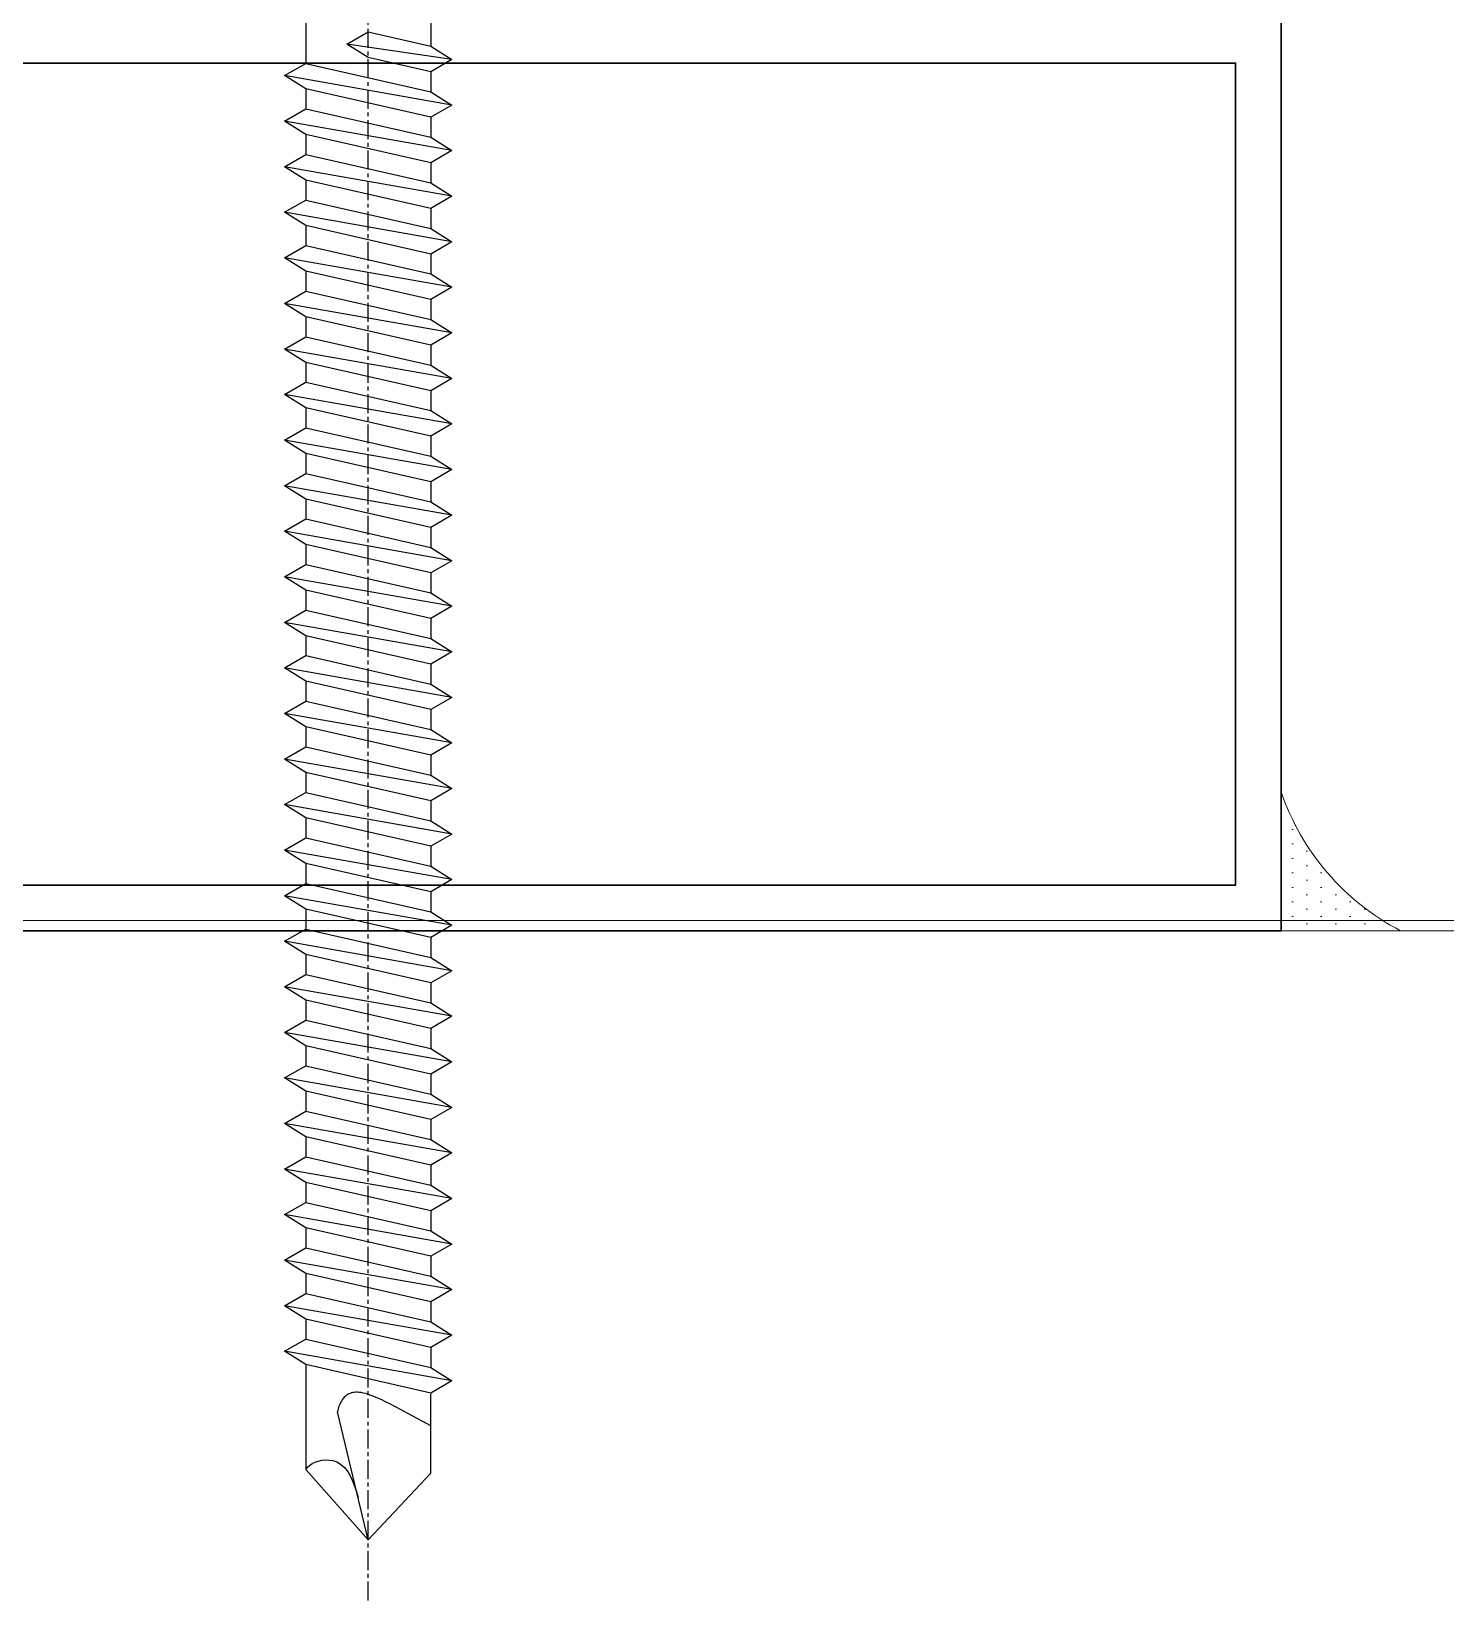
# Model space of a CAD drawing. Header units: millimetres. Extents: x -547695 to 905972, y -1055718 to 167349.
# Drawn here: x -514652 to -514317.4, y -1034031 to -1033659.9 of the extents above; entities that cross this region are included whole.
import ezdxf

# ---------------------------------------------------------------- set-up
doc = ezdxf.new("R2010")
doc.units = ezdxf.units.MM
doc.linetypes.add('View-XTD-CT Cua$0$View-XĐL-CT Cửa$0$CENTER', pattern=[2, 1.25, -0.25, 0.25, -0.25])
for name, color, linetype, lineweight in [('View-XTD-CT Cua$0$View-XĐL-CT Cửa$0$Hatch - Vietduc', 250, 'Continuous', 5), ('View-XTD-CT Cua$0$View-XĐL-CT Cửa$0$KT-NetThay', 7, 'Continuous', 18), ('View-XTD-CT Cua$0$View-XĐL-CT Cửa$0$Profile - Vietduc', 14, 'Continuous', 30), ('View-XTD-CT Cua$0$View-XĐL-CT Cửa$0$SHEETING 0.13', 6, 'Continuous', 13)]:
    doc.layers.add(name, color=color, linetype=linetype, lineweight=lineweight)
doc.layers.add('View-XTD-CT Cua$0$View-XĐL-CT Cửa$0$Screw', color=253, linetype='Continuous')

# ---------------------------------------------------------------- blocks, each defined once
blk = doc.blocks.new('View-XTD-CT Cua$0$View-XĐL-CT Cửa$0$hex. head sd. 5.5x50 (elev)')
at = {"layer": 'View-XTD-CT Cua$0$View-XĐL-CT Cửa$0$Screw'}
for q in [(47.692, 2.052), (45.798, 1.005)]:
    blk.add_line((50, 0), q, dxfattribs=at)
for points in [[(2.88, -2.75), (3.283, -2.052), (2.352, 2.052), (1.914, 2.75), (1.511, 2.052), (2.442, -2.052), (2.88, -2.75), (1.914, 2.75)], [(4.377, -2.75), (4.78, -2.052), (3.848, 2.052), (3.41, 2.75), (3.007, 2.052), (3.939, -2.052), (4.377, -2.75), (3.41, 2.75)], [(5.873, -2.75), (6.276, -2.052), (5.344, 2.052), (4.906, 2.75), (4.504, 2.052), (5.435, -2.052), (5.873, -2.75), (4.906, 2.75)], [(7.37, -2.75), (7.772, -2.052), (6.841, 2.052), (6.403, 2.75), (6, 2.052), (6.931, -2.052), (7.37, -2.75), (6.403, 2.75)], [(8.866, -2.75), (9.269, -2.052), (8.337, 2.052), (7.899, 2.75), (7.496, 2.052), (8.428, -2.052), (8.866, -2.75), (7.899, 2.75)], [(10.362, -2.75), (10.765, -2.052), (9.833, 2.052), (9.395, 2.75), (8.993, 2.052), (9.924, -2.052), (10.362, -2.75), (9.395, 2.75)], [(11.859, -2.75), (12.261, -2.052), (11.33, 2.052), (10.892, 2.75), (10.489, 2.052), (11.421, -2.052), (11.859, -2.75), (10.892, 2.75)], [(13.355, -2.75), (13.758, -2.052), (12.826, 2.052), (12.388, 2.75), (11.985, 2.052), (12.917, -2.052), (13.355, -2.75), (12.388, 2.75)], [(14.851, -2.75), (15.254, -2.052), (14.322, 2.052), (13.884, 2.75), (13.482, 2.052), (14.413, -2.052), (14.851, -2.75), (13.884, 2.75)], [(16.348, -2.75), (16.75, -2.052), (15.819, 2.052), (15.381, 2.75), (14.978, 2.052), (15.91, -2.052), (16.348, -2.75), (15.381, 2.75)], [(17.844, -2.75), (18.247, -2.052), (17.315, 2.052), (16.877, 2.75), (16.474, 2.052), (17.406, -2.052), (17.844, -2.75), (16.877, 2.75)], [(19.34, -2.75), (19.743, -2.052), (18.812, 2.052), (18.373, 2.75), (17.971, 2.052), (18.902, -2.052), (19.34, -2.75), (18.373, 2.75)], [(20.837, -2.75), (21.239, -2.052), (20.308, 2.052), (19.87, 2.75), (19.467, 2.052), (20.399, -2.052), (20.837, -2.75), (19.87, 2.75)], [(22.333, -2.75), (22.736, -2.052), (21.804, 2.052), (21.366, 2.75), (20.963, 2.052), (21.895, -2.052), (22.333, -2.75), (21.366, 2.75)], [(23.829, -2.75), (24.232, -2.052), (23.301, 2.052), (22.863, 2.75), (22.46, 2.052), (23.391, -2.052), (23.829, -2.75), (22.863, 2.75)], [(25.326, -2.75), (25.728, -2.052), (24.797, 2.052), (24.359, 2.75), (23.956, 2.052), (24.888, -2.052), (25.326, -2.75), (24.359, 2.75)], [(26.822, -2.75), (27.225, -2.052), (26.293, 2.052), (25.855, 2.75), (25.453, 2.052), (26.384, -2.052), (26.822, -2.75), (25.855, 2.75)], [(28.318, -2.75), (28.721, -2.052), (27.79, 2.052), (27.352, 2.75), (26.949, 2.052), (27.88, -2.052), (28.318, -2.75), (27.352, 2.75)], [(29.815, -2.75), (30.218, -2.052), (29.286, 2.052), (28.848, 2.75), (28.445, 2.052), (29.377, -2.052), (29.815, -2.75), (28.848, 2.75)], [(31.311, -2.75), (31.714, -2.052), (30.782, 2.052), (30.344, 2.75), (29.942, 2.052), (30.873, -2.052), (31.311, -2.75), (30.344, 2.75)], [(32.807, -2.75), (33.21, -2.052), (32.279, 2.052), (31.841, 2.75), (31.438, 2.052), (32.369, -2.052), (32.807, -2.75), (31.841, 2.75)], [(34.304, -2.75), (34.707, -2.052), (33.775, 2.052), (33.337, 2.75), (32.934, 2.052), (33.866, -2.052), (34.304, -2.75), (33.337, 2.75)], [(35.8, -2.75), (36.203, -2.052), (35.271, 2.052), (34.833, 2.75), (34.431, 2.052), (35.362, -2.052), (35.8, -2.75), (34.833, 2.75)], [(37.297, -2.75), (37.699, -2.052), (36.768, 2.052), (36.33, 2.75), (35.927, 2.052), (36.858, -2.052), (37.297, -2.75), (36.33, 2.75)], [(38.793, -2.75), (39.196, -2.052), (38.264, 2.052), (37.826, 2.75), (37.423, 2.052), (38.355, -2.052), (38.793, -2.75), (37.826, 2.75)], [(40.289, -2.75), (40.692, -2.052), (39.76, 2.052), (39.322, 2.75), (38.92, 2.052), (39.851, -2.052), (40.289, -2.75), (39.322, 2.75)], [(41.786, -2.75), (42.188, -2.052), (41.257, 2.052), (40.819, 2.75), (40.416, 2.052), (41.348, -2.052), (41.786, -2.75), (40.819, 2.75)], [(43.282, -2.75), (43.685, -2.052), (42.753, 2.052), (42.315, 2.75), (41.912, 2.052), (42.844, -2.052), (43.282, -2.75), (42.315, 2.75)], [(44.778, -2.75), (45.181, -2.052), (44.25, 2.052), (43.811, 2.75), (43.409, 2.052), (44.34, -2.052), (44.778, -2.75), (43.811, 2.75)], [(0, 2.052), (1.511, 2.052)], [(2.352, 2.052), (3.007, 2.052)], [(3.848, 2.052), (4.504, 2.052)], [(5.344, 2.052), (6, 2.052)], [(6.841, 2.052), (7.496, 2.052)], [(8.337, 2.052), (8.993, 2.052)], [(9.833, 2.052), (10.489, 2.052)], [(11.33, 2.052), (11.985, 2.052)], [(12.826, 2.052), (13.482, 2.052)], [(14.322, 2.052), (14.978, 2.052)], [(15.819, 2.052), (16.474, 2.052)], [(17.315, 2.052), (17.971, 2.052)], [(18.812, 2.052), (19.467, 2.052)], [(20.308, 2.052), (20.963, 2.052)], [(21.804, 2.052), (22.46, 2.052)], [(23.301, 2.052), (23.956, 2.052)], [(24.797, 2.052), (25.453, 2.052)], [(26.293, 2.052), (26.949, 2.052)], [(27.79, 2.052), (28.445, 2.052)], [(29.286, 2.052), (29.942, 2.052)], [(30.782, 2.052), (31.438, 2.052)], [(32.279, 2.052), (32.934, 2.052)], [(33.775, 2.052), (34.431, 2.052)], [(35.271, 2.052), (35.927, 2.052)], [(36.768, 2.052), (37.423, 2.052)], [(38.264, 2.052), (38.92, 2.052)], [(39.76, 2.052), (40.416, 2.052)], [(41.257, 2.052), (41.912, 2.052)], [(42.753, 2.052), (43.409, 2.052)], [(44.25, 2.052), (47.692, 2.052)], [(47.692, 2.052), (47.618, 1.995), (47.553, 1.924), (47.496, 1.84), (47.45, 1.745), (47.415, 1.641), (47.391, 1.529), (47.381, 1.411), (47.384, 1.288), (47.403, 1.162), (47.445, 1.035), (47.517, 0.908), (47.627, 0.783), (47.782, 0.661), (47.991, 0.545), (48.26, 0.436), (48.598, 0.335)], [(1.384, -2.75), (1.787, -2.052), (1.321, 0), (0.883, 0.698), (0.48, 0), (0.946, -2.052), (1.384, -2.75), (0.883, 0.698)], [(46.261, -2.052), (45.863, -1.326), (45.73, -1.08), (45.622, -0.876), (45.536, -0.707), (45.467, -0.566), (45.41, -0.446), (45.363, -0.339), (45.321, -0.241), (45.283, -0.148), (45.251, -0.062), (45.223, 0.019), (45.2, 0.095), (45.182, 0.166), (45.168, 0.233), (45.159, 0.295), (45.155, 0.354), (45.156, 0.409), (45.16, 0.461), (45.168, 0.509), (45.179, 0.554), (45.193, 0.596), (45.209, 0.634), (45.227, 0.67), (45.247, 0.702), (45.269, 0.732), (45.292, 0.76), (45.318, 0.786), (45.346, 0.81), (45.376, 0.834), (45.409, 0.857), (45.444, 0.879), (45.483, 0.901), (45.524, 0.923), (45.566, 0.943), (45.611, 0.962), (45.657, 0.978), (45.704, 0.991), (45.751, 1), (45.798, 1.005)], [(50, 0), (47.815, -2.052), (45.205, -2.052)], [(0, -2.052), (0.946, -2.052)], [(1.787, -2.052), (2.442, -2.052)], [(3.283, -2.052), (3.939, -2.052)], [(4.78, -2.052), (5.435, -2.052)], [(6.276, -2.052), (6.931, -2.052)], [(7.772, -2.052), (8.428, -2.052)], [(9.269, -2.052), (9.924, -2.052)], [(10.765, -2.052), (11.421, -2.052)], [(12.261, -2.052), (12.917, -2.052)], [(13.758, -2.052), (14.413, -2.052)], [(15.254, -2.052), (15.91, -2.052)], [(16.75, -2.052), (17.406, -2.052)], [(18.247, -2.052), (18.902, -2.052)], [(19.743, -2.052), (20.399, -2.052)], [(21.239, -2.052), (21.895, -2.052)], [(22.736, -2.052), (23.391, -2.052)], [(24.232, -2.052), (24.888, -2.052)], [(25.728, -2.052), (26.384, -2.052)], [(27.225, -2.052), (27.88, -2.052)], [(28.721, -2.052), (29.377, -2.052)], [(30.218, -2.052), (30.873, -2.052)], [(31.714, -2.052), (32.369, -2.052)], [(33.21, -2.052), (33.866, -2.052)], [(34.707, -2.052), (35.362, -2.052)], [(36.203, -2.052), (36.858, -2.052)], [(37.699, -2.052), (38.355, -2.052)], [(39.196, -2.052), (39.851, -2.052)], [(40.692, -2.052), (41.348, -2.052)], [(42.188, -2.052), (42.844, -2.052)], [(43.685, -2.052), (44.34, -2.052)]]:
    blk.add_lwpolyline(points, dxfattribs=at)
at = {"layer": 'View-XTD-CT Cua$0$View-XĐL-CT Cửa$0$Screw', "linetype": 'View-XTD-CT Cua$0$View-XĐL-CT Cửa$0$CENTER', "ltscale": 0.5}
blk.add_lwpolyline([(52, 0), (-7.451, 0)], dxfattribs=at)
blk = doc.blocks.new('View-XTD-CT Cua$0$View-XĐL-CT Cửa$0$A$C77827696')
at = {"layer": 'View-XTD-CT Cua$0$View-XĐL-CT Cửa$0$Hatch - Vietduc'}
h = blk.add_hatch(dxfattribs=at)
h.set_pattern_fill('DOTS', color=256, scale=1.5, angle=90)
h.set_pattern_definition([(90, (-965992.3432, 106980.0683), (-2.38125, 1.190625), [0, -2.38125])])
edge = h.paths.add_edge_path()
edge.add_line((-2759.45, 3490.7), (-2779.06, 3490.7))
edge.add_line((-2779.06, 3490.7), (-2779.06, 3513.49))
edge.add_arc((-2740.9, 3526.49), 40.31, 198.807, 242.6031)
blk.add_lwpolyline([(-2759.45, 3490.7), (-2779.06, 3490.7), (-2779.06, 3513.49, 0.193457)], format="xyb", close=True, dxfattribs=at)
blk.add_lwpolyline([(-1956.15, 3240.48), (-1956.15, 3490.7), (-3154.06, 3490.7), (-3154.06, 3240.48)], close=True, dxfattribs=at)
blk.add_arc((-2740.9, 3526.49), 40.31, 198.807, 242.6031, dxfattribs=at)
at = {"layer": 'View-XTD-CT Cua$0$View-XĐL-CT Cửa$0$Profile - Vietduc'}
for points in [[(-3079.06, 3490.7), (-3079.06, 3640.7), (-2779.06, 3640.7), (-2779.06, 3490.7)], [(-3071.56, 3498.2), (-3071.56, 3633.2), (-2786.56, 3633.2), (-2786.56, 3498.2)]]:
    blk.add_lwpolyline(points, close=True, dxfattribs=at)
at = {"layer": 'View-XTD-CT Cua$0$View-XĐL-CT Cửa$0$SHEETING 0.13'}
blk.add_lwpolyline([(-1817.1, 3492.39), (-3204.76, 3492.39), (-3204.76, 3461.3, 1), (-3200.42, 3461.3, -0.03968), (-3200.7, 3466.62), (-3200.7, 3484.49), (-3202.39, 3484.49), (-3202.39, 3466.54, 0.047719), (-3202.11, 3461.3, -1), (-3203.07, 3461.3), (-3203.07, 3490.7), (-1817.1, 3490.7)], format="xyb", dxfattribs=at)
at = {"layer": 'View-XTD-CT Cua$0$View-XĐL-CT Cửa$0$Screw', "xscale": -5.000000000000013, "yscale": 5.000000000000013, "zscale": 4.999999999999999, "rotation": 89.99999999999984}
blk.add_blockref('View-XTD-CT Cua$0$View-XĐL-CT Cửa$0$hex. head sd. 5.5x50 (elev)', (-2929.06, 3640.7), dxfattribs=at)

msp = doc.modelspace()

# ---------------------------------------------------------------- block references
at = {"layer": 'View-XTD-CT Cua$0$View-XĐL-CT Cửa$0$KT-NetThay', "xscale": 1.44, "yscale": 1.44, "zscale": 1.44}
msp.add_blockref('View-XTD-CT Cua$0$View-XĐL-CT Cửa$0$A$C77827696', (-510354.47, -1038899.17), dxfattribs=at)

doc.saveas('drawing.dxf')
